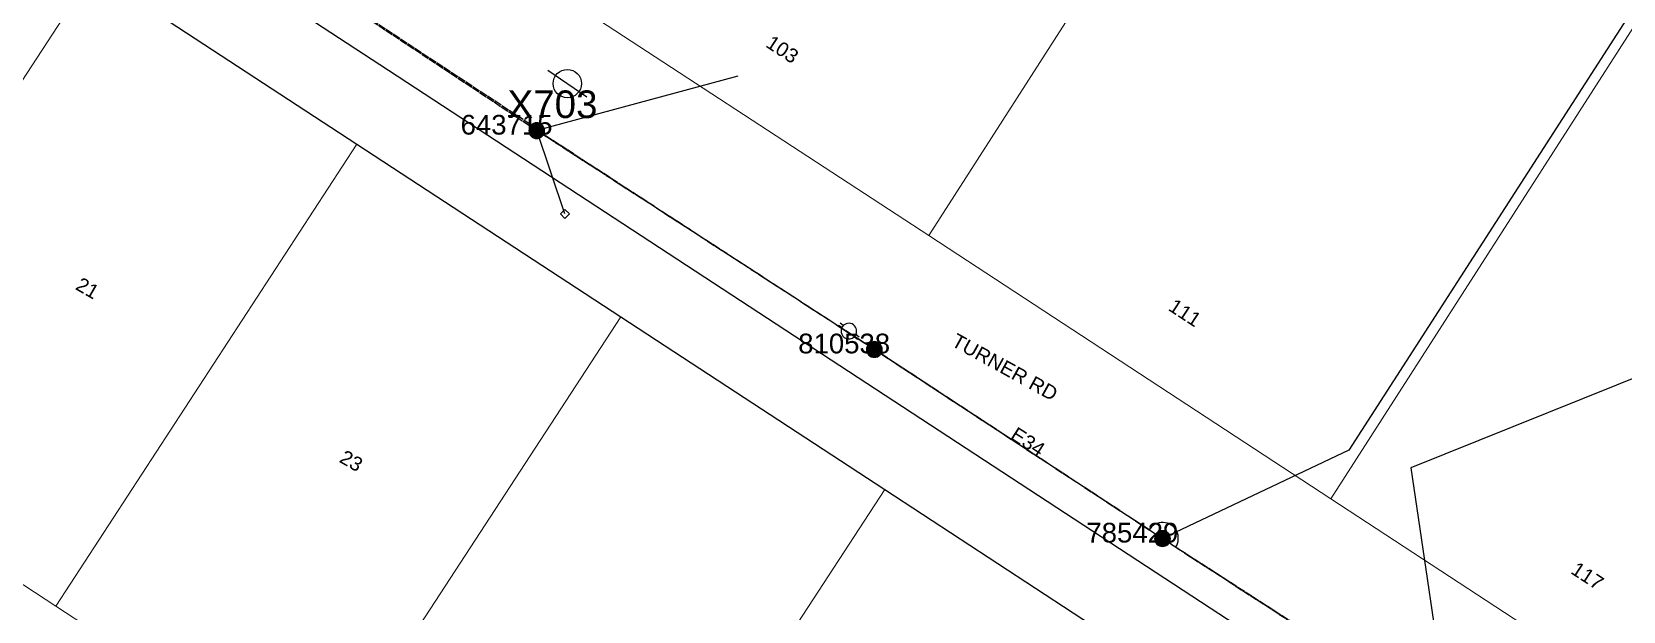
# Model space of a CAD drawing. Header units: metres. Extents: x 0 to 294317, y 0 to 6233398.
# Drawn here: x 293605.6 to 293807.4, y 6231935 to 6232008.5 of the extents above; entities that cross this region are included whole.
import ezdxf
from ezdxf.enums import TextEntityAlignment as Align

# ---------------------------------------------------------------- set-up
doc = ezdxf.new("R2010")
doc.units = ezdxf.units.M
doc.linetypes.add('Cable Exist OH', pattern=[1, 1, 0])
doc.layers.get('0').update_dxf_attribs({"color": 6})
for name, color, linetype in [('_User Miscellaneous1', 7, 'Continuous'), ('Equip_SP_HV_EXT', 7, 'Continuous'), ('Equip_SP_LV_EXT', 7, 'Continuous'), ('Mains_HV_EXT', 7, 'Continuous'), ('Mains_LV_EXT', 7, 'Continuous'), ('Services_SP_EXT', 7, 'Continuous'), ('SupportsOH_SP_TR_HV_LV_SL_EXT', 7, 'Continuous')]:
    doc.layers.add(name, color=color, linetype=linetype)
doc.layers.add('Cadastre Land Parcels_SP_EXT', color=9, linetype='Continuous', lineweight=5)
doc.layers.add('Cadastre Roads_SP_EXT', color=9, linetype='Continuous', lineweight=5)
doc.styles.add('HVSW_LABEL', font='arial.ttf')
doc.styles.add('POLE_LABEL', font='arial.ttf')
doc.styles.get("Standard").update_dxf_attribs({"font": 'arial.ttf'})

# ---------------------------------------------------------------- blocks, each defined once
blk = doc.blocks.new('LV_OH_LINKS_OPEN_EXT')
for p, q in [((-0.17, 4.97), (-0.17, 5.46)), ((0.17, 4.97), (0.17, 5.46)), ((-0.17, 3), (-0.17, 2.5)), ((0.17, 3), (0.17, 2.5))]:
    blk.add_line(p, q)
blk.add_lwpolyline([(0, 2.99, 1), (0, 4.98, 1)], format="xyb", close=True)
at = {"flags": 9}
for tag, p in [('ACTUAL_STATUS', (0, 0)), ('CONSTRUCTED_VOLTAGE', (0, -0.2)), ('OPERATING_VOLTAGE', (0, -0.6)), ('ORIENTATION', (0, -0.8)), ('OWNED_BY', (0, -1)), ('STATE', (0, -1.2)), ('SWITCH_TYPE', (0, -1.4)), ('NO_PHASES', (0, -0.4)), ('USAGE', (0, -1.6)), ('LEGEND', (0, -1.8)), ('NOTES', (0, -2))]:
    blk.add_attdef(tag, text='', height=0.2, dxfattribs=at).set_placement(p, align=Align.MIDDLE_LEFT)
at = {"flags": 1}
blk.add_attdef('Z', (0, 0), '', height=0.2, dxfattribs=at)
blk = doc.blocks.new('CCP_EXT')
at = {"flags": 9}
for tag, p in [('STATE', (0, -1.8)), ('NOTES', (0, -2))]:
    blk.add_attdef(tag, text='', height=0.2, dxfattribs=at).set_placement(p, align=Align.MIDDLE_LEFT)
blk.add_wipeout([(0, 0.57), (0.57, 0), (0, -0.57), (-0.57, 0)])
blk.add_lwpolyline([(-0.57, 0), (0, 0.57), (0.57, 0), (0, -0.57), (-0.57, 0)])
at = {"flags": 1}
blk.add_attdef('Z', (0, 0), '', height=0.2, dxfattribs=at)
at = {"flags": 9}
for tag, p in [('CCP_TYPE', (0, 0)), ('CONSTRUCTED_VOLTAGE', (0, -0.2)), ('OPERATING_VOLTAGE', (0, -0.6)), ('ORIENTATION', (0, -0.8)), ('OWNED_BY', (0, -1)), ('NO_PHASES', (0, -0.4)), ('USAGE', (0, -1.2)), ('LEGEND', (0, -1.4)), ('LIFE_SUPPORT', (0, -1.6))]:
    blk.add_attdef(tag, text='', height=0.2, dxfattribs=at).set_placement(p, align=Align.MIDDLE_LEFT)
blk = doc.blocks.new('POLE_EXT')
blk.add_hatch(color=256).paths.add_polyline_path([(-1, 0, 1), (1, 0, 1)])
blk.add_lwpolyline([(-1, 0, 1), (1, 0, 1)], format="xyb", close=True)
for tag, height, flags, p in [('pNumber', 2.5, 8, (-17.84, 2.07)), ('OWNED_BY', 0.2, 9, (1.35, -0.4)), ('SPECIAL_USE', 0.2, 9, (1.35, -0.8)), ('STATE', 0.2, 9, (1.35, -1)), ('cLV', 0.2, 9, (1.35, -1.4)), ('hDepth', 0.2, 9, (1.35, -1.6)), ('hDia', 0.2, 9, (1.35, -1.8)), ('cHV', 0.2, 9, (1.35, -2)), ('PARENT', 0.2, 9, (1.35, -0.6)), ('USAGE', 0.2, 9, (1.35, -1.2)), ('cLinedev', 0.2, 9, (1.35, -3.4)), ('pExisting', 0.2, 9, (1.35, -3.8)), ('LBRACKET', 0.2, 9, (1.35, -2.2)), ('LExisting', 0.2, 9, (1.35, -2.4)), ('LANTNUMBER', 0.2, 9, (1.35, -2.6)), ('LOther', 0.2, 9, (1.35, -2.8)), ('LRemove', 0.2, 9, (1.35, -3)), ('LEGEND', 0.2, 9, (1.35, -3.2)), ('LOCATION', 0.2, 9, (1.35, -3.6)), ('PFNUMBER', 0.2, 9, (1.35, -4)), ('pFooting', 0.2, 9, (1.35, -4.4)), ('pNew', 0.2, 9, (1.35, -4.6)), ('pRelocate', 0.2, 9, (1.35, -5)), ('pRemove', 0.2, 9, (1.35, -5.2)), ('pReplace', 0.2, 9, (1.35, -5.4)), ('pStay', 0.2, 9, (1.35, -5.6)), ('pType', 0.2, 9, (1.35, -5.8)), ('cspan', 0.2, 9, (1.35, -6)), ('NEWPFNUMBER', 0.2, 9, (1.35, -4.2)), ('STREETNAME', 0.2, 9, (1.35, -6.2)), ('SUBURB', 0.2, 9, (1.35, -6.4)), ('OPERATED_BY', 0.2, 9, (1.36, -7.01)), ('NOTES', 0.2, 9, (1.35, -6.6)), ('MAINTAINED_BY', 0.2, 9, (1.36, -6.81))]:
    blk.add_attdef(tag, text='', height=height, dxfattribs=dict(flags=flags)).set_placement(p, align=Align.MIDDLE_LEFT)
at = {"style": 'POLE_LABEL'}
for tag, height, flags, p in [('ASSET_NUM', 2.5, 8, (2, 2)), ('STRUCTURE_PLANT_NUMBER', 0.2, 9, (1.35, 0.03)), ('STREET_CODE', 0.2, 9, (1.35, -0.2))]:
    blk.add_attdef(tag, text='', height=height, dxfattribs=dict(at, flags=flags)).set_placement(p, align=Align.MIDDLE_LEFT)
at = {"flags": 1}
blk.add_attdef('Z', (1.35, -7.33), '', height=0.2, dxfattribs=at)
blk = doc.blocks.new('HV_ABS_CLOSED_EXT')
blk.add_line((-3, 6.87), (3, 6.87))
blk.add_circle((0, 6.87), 1.8)
at = {"style": 'HVSW_LABEL'}
for tag, height, flags, p in [('ASSET_NUM', 3.5, 8, (2, 2)), ('STREET_CODE', 0.2, 9, (0, -0.2))]:
    blk.add_attdef(tag, text='', height=height, dxfattribs=dict(at, flags=flags)).set_placement(p, align=Align.MIDDLE_LEFT)
at = {"flags": 1}
blk.add_attdef('Z', (0, 0), '', height=0.2, dxfattribs=at)
at = {"flags": 9}
for tag, p in [('ACTUAL_STATUS', (0, -0.4)), ('CONSTRUCTED_VOLTAGE', (0, -0.6)), ('OPERATING_VOLTAGE', (0, -1)), ('ORIENTATION', (0, -1.2)), ('OWNED_BY', (0, -1.4)), ('STATE', (0, -1.6)), ('SWITCH_TYPE', (0, -1.8)), ('NO_PHASES', (0, -0.8)), ('USAGE', (0, -2)), ('STREETNAME', (0, -2.6)), ('SUBURB', (0, -2.8)), ('LEGEND', (0, -2.2)), ('LOCATION', (0, -2.4)), ('NOTES', (0, -3))]:
    blk.add_attdef(tag, text='', height=0.2, dxfattribs=at).set_placement(p, align=Align.MIDDLE_LEFT)

msp = doc.modelspace()

# ---------------------------------------------------------------- linework, layer by layer
at = {"layer": '_User Miscellaneous1', "linetype": 'Continuous'}
msp.add_lwpolyline([(293613.36, 6232016.19), (293646.82, 6231994.28), (293680.29, 6231972.37), (293713.76, 6231950.46), (293747.23, 6231928.55), (293780.7, 6231906.64), (293822.54, 6231879.26), (293819.63, 6231893.12), (293784.75, 6231915.96), (293740.11, 6231945.18), (293695.48, 6231974.4), (293650.84, 6232003.62), (293606.2, 6232032.84)], dxfattribs=at)
at = {"layer": 'Cadastre Land Parcels_SP_EXT', "linetype": 'Continuous'}
for points in [[(293928.8, 6232309.28), (293921.34, 6232314.1), (293908.75, 6232322.25), (293896.15, 6232330.39), (293881.03, 6232340.17), (293877.6, 6232342.39), (293668.33, 6232016.08), (293719.35, 6231982.69), (293928.8, 6232309.28)], [(293980, 6232276.17), (293968.79, 6232283.42), (293951.58, 6232294.55), (293936.46, 6232304.32), (293928.8, 6232309.28), (293719.35, 6231982.69), (293770.36, 6231949.29), (293980, 6232276.17)], [(294031.2, 6232243.06), (294027.33, 6232245.57), (294014.73, 6232253.71), (294002.13, 6232261.86), (293984.83, 6232273.04), (293980, 6232276.17), (293770.36, 6231949.29), (293821.38, 6231915.9), (294031.2, 6232243.06)], [(293613.36, 6232016.19), (293469.58, 6232110.31), (293450.67, 6232037.48), (293518.41, 6231990.8), (293520.24, 6231993.6), (293575.16, 6231957.61), (293613.36, 6232016.19)], [(293646.82, 6231994.28), (293613.36, 6232016.19), (293575.16, 6231957.61), (293608.62, 6231935.69), (293646.82, 6231994.28)], [(293680.29, 6231972.37), (293646.82, 6231994.28), (293608.62, 6231935.69), (293642.08, 6231913.76), (293680.29, 6231972.37)], [(293713.76, 6231950.46), (293680.29, 6231972.37), (293642.08, 6231913.76), (293675.53, 6231891.83), (293713.76, 6231950.46)], [(293747.23, 6231928.55), (293713.76, 6231950.46), (293675.53, 6231891.83), (293708.99, 6231869.91), (293747.23, 6231928.55)]]:
    msp.add_lwpolyline(points, close=True, dxfattribs=at)
at = {"layer": 'Cadastre Roads_SP_EXT', "linetype": 'Continuous'}
msp.add_lwpolyline([(293577.62, 6231932.08), (293614.43, 6231907.96), (293651.23, 6231883.84), (293688.04, 6231859.72), (293724.84, 6231835.6), (293764.99, 6231809.28), (293773.79, 6231827.44), (293742.45, 6231847.98), (293708.99, 6231869.91), (293675.53, 6231891.83), (293642.08, 6231913.76), (293608.62, 6231935.69), (293575.16, 6231957.61)], dxfattribs=at)
at = {"layer": 'Mains_HV_EXT', "linetype": 'Cable Exist OH'}
for points in [[(293578.18, 6232055.61), (293619.25, 6232029.42), (293669.62, 6231996.31)], [(293748.97, 6231944.27), (293748.99, 6231944.25), (293785.31, 6231920.71)]]:
    msp.add_lwpolyline(points, dxfattribs=at)
at = {"layer": 'Mains_HV_EXT', "linetype": 'Continuous'}
msp.add_lwpolyline([(293750.65, 6231943.15, 1.018249), (293747.29, 6231945.36)], format="xyb", dxfattribs=at)
at = {"layer": 'Mains_LV_EXT', "linetype": 'Cable Exist OH'}
for points in [[(293669.62, 6231996.01), (293619.25, 6232029.42)], [(293749.08, 6231944.18), (293712.44, 6231968.25)], [(293785.27, 6231920.82), (293749.08, 6231944.18)]]:
    msp.add_lwpolyline(points, dxfattribs=at)
at = {"layer": 'Services_SP_EXT'}
for points in [[(293926.82, 6232221.9), (293936.59, 6232212.41), (293900.9, 6232156.26), (293858.37, 6232089.47), (293808.22, 6232010.73), (293772.62, 6231955.47), (293748.97, 6231944.27)], [(293695.13, 6232002.94), (293669.62, 6231996.01)], [(293815.18, 6231967.19), (293780.47, 6231953.22), (293785.27, 6231920.82)]]:
    msp.add_lwpolyline(points, dxfattribs=at)

# ---------------------------------------------------------------- block references
at = {"layer": 'Equip_SP_HV_EXT'}
ref = msp.add_blockref('HV_ABS_CLOSED_EXT', (293669.62, 6231996.31), dxfattribs=dict(at, rotation=325.6509801326373))
ref.add_attrib('ASSET_NUM', 'X703', dxfattribs={"layer": '0', "height": 3.5, "style": 'HVSW_LABEL'}).set_placement((293671.62, 6231996.56), align=Align.BOTTOM_CENTER)
at = {"layer": 'Equip_SP_LV_EXT', "rotation": 54.28826522350198}
msp.add_blockref('LV_OH_LINKS_OPEN_EXT', (293712.44, 6231968.25), dxfattribs=at)
at = {"layer": 'SupportsOH_SP_TR_HV_LV_SL_EXT'}
ref = msp.add_blockref('POLE_EXT', (293669.62, 6231996.01), dxfattribs=at)
ref.add_attrib('ASSET_NUM', '643715', dxfattribs={"layer": '0', "height": 2.5, "style": 'POLE_LABEL'}).set_placement((293671.62, 6231996.76), align=Align.MIDDLE_RIGHT)
ref = msp.add_blockref('POLE_EXT', (293712.44, 6231968.25), dxfattribs=at)
ref.add_attrib('ASSET_NUM', '810538', dxfattribs={"layer": '0', "height": 2.5, "style": 'POLE_LABEL'}).set_placement((293714.44, 6231969), align=Align.MIDDLE_RIGHT)
ref = msp.add_blockref('POLE_EXT', (293748.99, 6231944.25), dxfattribs=at)
ref.add_attrib('ASSET_NUM', '785429', dxfattribs={"layer": '0', "height": 2.5, "style": 'POLE_LABEL'}).set_placement((293750.99, 6231945), align=Align.MIDDLE_RIGHT)

# ---------------------------------------------------------------- texts
at = {"layer": 'Cadastre Land Parcels_SP_EXT'}
for s, rotation, p in [('103', 326.8704, (293698.54, 6232006.72)), ('21', 330.2313, (293610.99, 6231975.94)), ('111', 326.8695, (293749.6, 6231973.3)), ('23', 330.2319, (293644.45, 6231954.03)), ('117', 326.8706, (293800.65, 6231939.91))]:
    msp.add_text(s, height=1.8, rotation=rotation, dxfattribs=at).set_placement(p)
at = {"layer": 'Cadastre Roads_SP_EXT'}
msp.add_text('TURNER RD', height=1.8, rotation=331.1212, dxfattribs=at).set_placement((293722.08, 6231968.79))
at = {"layer": 'Mains_LV_EXT'}
msp.add_text('E34', height=1.8, rotation=327.0789, dxfattribs=at).set_placement((293729.56, 6231957))

# ---------------------------------------------------------------- next in the draw order: block references
at = {"layer": 'Services_SP_EXT'}
msp.add_blockref('CCP_EXT', (293673.19, 6231985.44), dxfattribs=at)

# ---------------------------------------------------------------- next in the draw order: linework, layer by layer
at = {"layer": 'Cadastre Roads_SP_EXT', "linetype": 'Continuous'}
for points in [[(293606.2, 6232032.84), (293650.84, 6232003.62), (293695.48, 6231974.4), (293740.11, 6231945.18), (293784.75, 6231915.96), (293819.63, 6231893.12), (293829.38, 6231886.74), (293940.74, 6231813.84), (293941.15, 6231774.13), (293941.5, 6231745.39), (293941.6, 6231731.47), (293942.05, 6231688.8), (293942.31, 6231663.24), (293954.15, 6231648.51), (293996.52, 6231595.77)], [(294010.19, 6231610.74), (293962.5, 6231670.35), (293961.46, 6231769.76), (293960.88, 6231824.63), (293952.81, 6231829.91), (293940.01, 6231838.29), (293910.67, 6231857.48), (293872.4, 6231882.52), (293821.38, 6231915.9), (293770.36, 6231949.29), (293719.35, 6231982.69), (293668.33, 6232016.08)]]:
    msp.add_lwpolyline(points, dxfattribs=at)
at = {"layer": 'Mains_HV_EXT', "linetype": 'Cable Exist OH'}
msp.add_lwpolyline([(293669.83, 6231996), (293712.44, 6231968.25), (293748.97, 6231944.27)], dxfattribs=at)
at = {"layer": 'Mains_LV_EXT', "linetype": 'Cable Exist OH'}
msp.add_lwpolyline([(293712.44, 6231968.25), (293669.62, 6231996.01)], dxfattribs=at)
at = {"layer": 'Services_SP_EXT'}
msp.add_lwpolyline([(293673.19, 6231985.44), (293669.62, 6231996.01)], dxfattribs=at)

doc.saveas('drawing.dxf')
